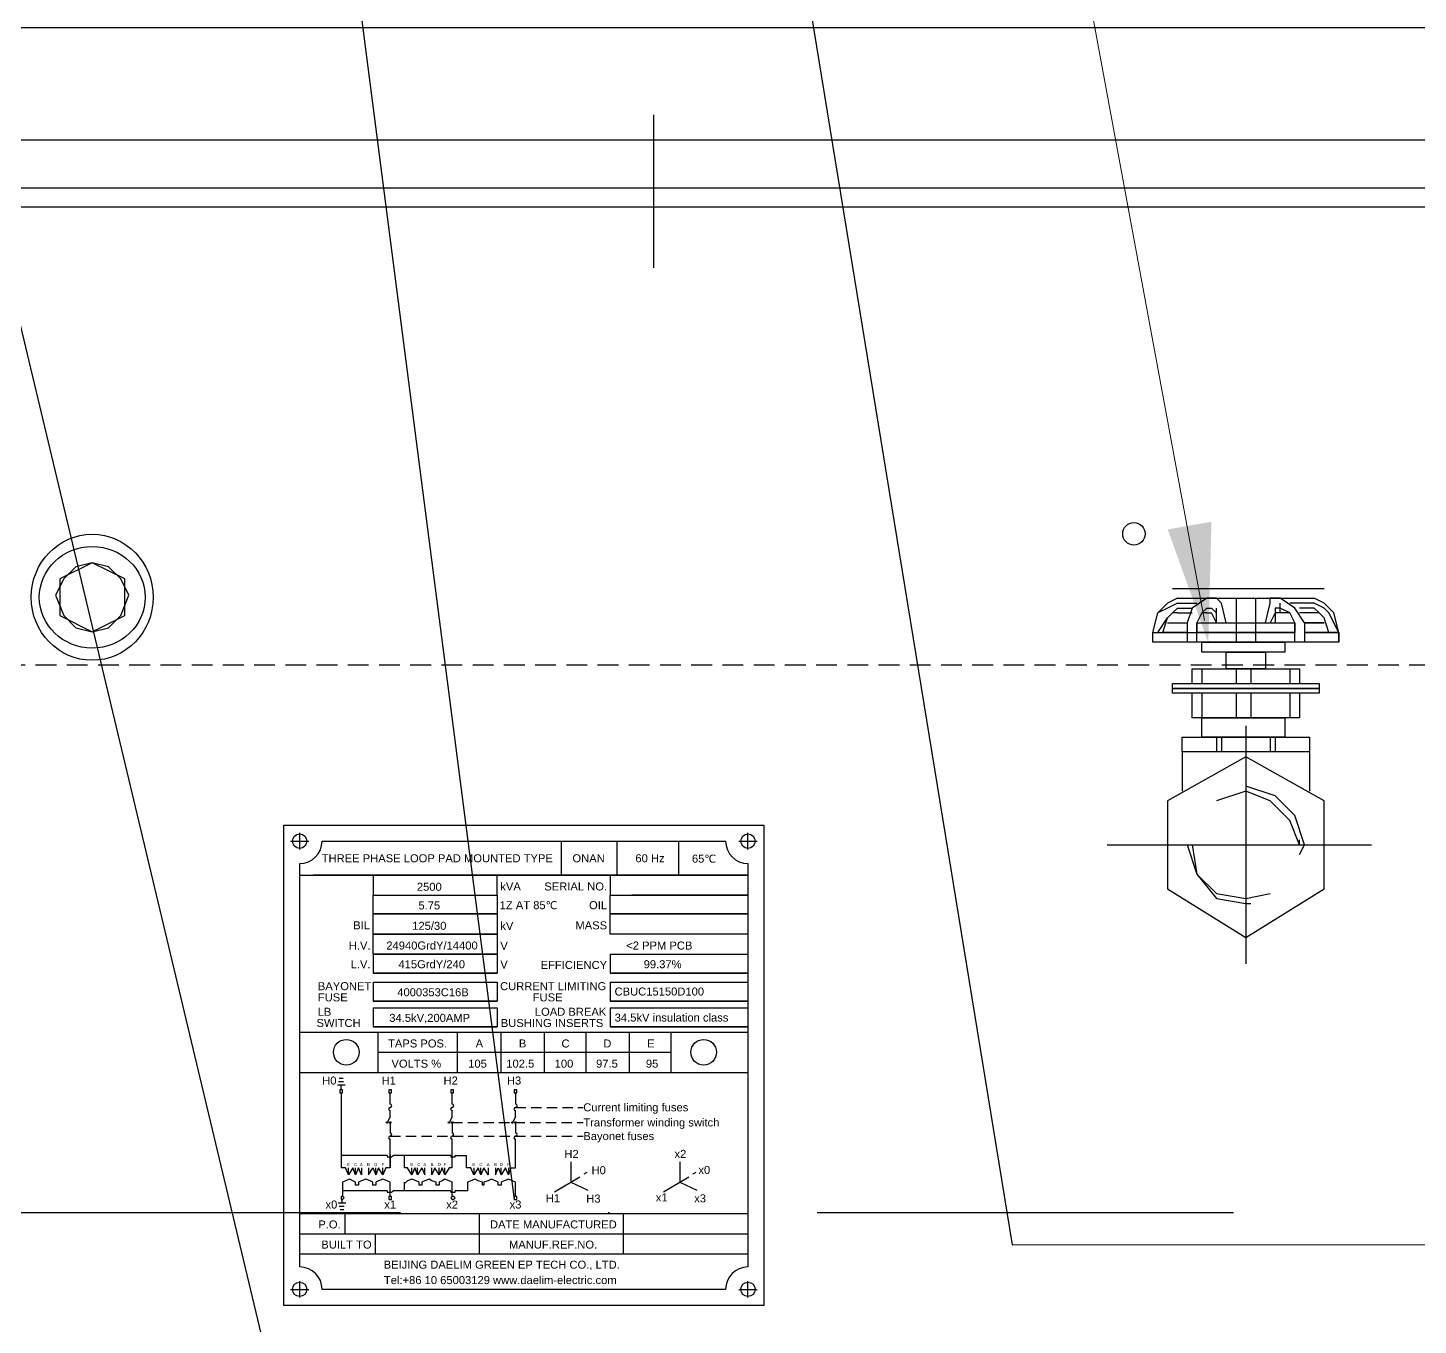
# Model space of a CAD drawing. Header units: millimetres. Extents: x 266108 to 276883, y -181835 to -175175.
# Drawn here: x 268340.6 to 268774.8, y -176672.8 to -176267.5 of the extents above; entities that cross this region are included whole.
import ezdxf
from ezdxf.enums import TextEntityAlignment as Align

# ---------------------------------------------------------------- set-up
doc = ezdxf.new("R2010")
doc.units = ezdxf.units.MM
doc.header["$LTSCALE"] = 13
for name, pattern in [('CENTER', [50.8, 31.75, -6.35, 6.35, -6.35]), ('CENTER2', [1.125, 0.75, -0.125, 0.125, -0.125]), ('CENTERX2', [101.6, 63.5, -12.7, 12.7, -12.7]), ('DASHDOT', [1, 0.5, -0.25, 0, -0.25]), ('DASHED', [0.75, 0.5, -0.25])]:
    doc.linetypes.add(name, pattern=pattern)
for name, color, linetype in [('1', 4, 'Continuous'), ('2', 3, 'Continuous'), ('3中心线层', 1, 'CENTER'), ('4虚线层', 6, 'DASHED'), ('粗实线', 4, 'Continuous')]:
    doc.layers.add(name, color=color, linetype=linetype)
for name, color, linetype, lineweight in [('2细实线', 3, 'Continuous', 20), ('标注、文本', 3, 'Continuous', 25), ('铁心', 3, 'Continuous', 0)]:
    doc.layers.add(name, color=color, linetype=linetype, lineweight=lineweight)
doc.styles.add('Arial_txtstyle_2.50_0_0', font='arial.ttf')
doc.styles.add('Note Text (ANSI)', font='arial.ttf')

# ---------------------------------------------------------------- blocks, each defined once
blk = doc.blocks.new('A$C27D37FBA')
at = {"layer": '1', "color": 1, "linetype": 'CENTERX2', "lineweight": -3, "ltscale": 0.1}
for p, q in [((43.28, 74.34), (43.28, 0)), ((0, 37.17), (86.57, 37.17))]:
    blk.add_line(p, q, dxfattribs=at)
at = {"layer": '粗实线', "lineweight": 30}
for points in [[(21.92, 114.15), (18.86, 112.62), (15.81, 109.57)], [(34.13, 114.15), (31.07, 114.15), (26.5, 111.1), (24.97, 106.52)], [(37.18, 106.52), (35.65, 112.62), (34.13, 114.15)], [(49.39, 106.52), (50.92, 112.62), (50.92, 114.15)], [(61.6, 106.52), (58.55, 111.1), (53.97, 114.15)], [(70.76, 109.57), (67.71, 112.62), (64.65, 114.15)], [(21.92, 112.62), (18.86, 111.1), (15.81, 109.57)], [(21.92, 111.1), (20.39, 109.57), (18.86, 108.04)], [(21.92, 109.57), (20.39, 109.57), (18.86, 108.04)], [(31.07, 111.1), (29.55, 109.57), (28.02, 106.52)], [(31.07, 109.57), (29.55, 109.57), (28.02, 106.52)], [(34.13, 106.52), (34.13, 109.57), (32.6, 111.1)], [(34.13, 106.52), (32.6, 109.57)], [(34.13, 109.57), (34.13, 111.1)], [(53.97, 111.1), (52.44, 111.1), (52.44, 109.57), (52.44, 106.52)], [(53.97, 109.57), (52.44, 109.57)], [(58.55, 106.52), (57.02, 109.57), (53.97, 111.1)], [(58.55, 106.52), (57.02, 109.57), (53.97, 109.57)], [(69.23, 109.57), (67.71, 111.1), (64.65, 112.62)], [(67.71, 108.04), (66.18, 109.57), (64.65, 111.1)], [(67.71, 108.04), (66.18, 109.57), (64.65, 109.57)], [(28.02, 100.41), (28.02, 106.52), (28.02, 103.46)], [(58.55, 100.41), (58.55, 106.52), (58.55, 103.46)], [(72.28, 103.46), (72.28, 100.41), (14.28, 100.41), (14.28, 103.46)], [(61.6, 103.46), (72.28, 103.46), (72.28, 100.41), (14.28, 100.41), (14.28, 103.46), (24.97, 103.46)], [(28.02, 103.46), (58.55, 103.46)], [(26.5, 87.54), (26.5, 92.12), (60.07, 92.12), (60.07, 87.54)], [(60.07, 84.49), (60.07, 76.85), (26.5, 76.85), (26.5, 84.49)], [(60.07, 37.17), (57.02, 44.8), (50.92, 50.91), (43.28, 53.96), (34.13, 50.91)], [(60.07, 34.12), (61.6, 37.17), (58.55, 46.33), (52.44, 52.43), (43.28, 55.49)], [(24.97, 37.17), (28.02, 28.01), (34.13, 20.38), (43.28, 18.85), (44.81, 18.85)], [(26.5, 37.17), (28.02, 28.01), (34.13, 21.91), (43.28, 20.38), (50.92, 21.91)], [(60.07, 37.17), (60.07, 38.7)]]:
    blk.add_lwpolyline(points, dxfattribs=at)
for points in [[(55.5, 100.41), (55.5, 97.36), (29.55, 97.36), (29.55, 100.41)], [(49.39, 97.36), (49.39, 92.12), (37.18, 92.12), (37.18, 97.36)], [(66.18, 87.54), (66.18, 86.01), (20.39, 86.01), (20.39, 87.54)], [(66.18, 86.01), (66.18, 84.49), (20.39, 84.49), (20.39, 86.01)], [(55.5, 76.85), (55.5, 70.75), (29.55, 70.75), (29.55, 76.85)], [(63.13, 70.75), (63.13, 66.17), (23.44, 66.17), (23.44, 70.75)], [(18.86, 50.91), (18.86, 23.43), (43.28, 8.17), (67.71, 23.43), (67.71, 50.91), (43.28, 64.64)]]:
    blk.add_lwpolyline(points, close=True, dxfattribs=at)
for points in [[(20.39, 117.2), (20.39, 117.2), (67.71, 117.2), (67.71, 117.2)], [(21.92, 114.15), (21.92, 114.15), (64.65, 114.15), (64.65, 114.15)], [(40.23, 114.15), (40.23, 114.15), (40.23, 100.41), (40.23, 100.41)], [(46.34, 114.15), (46.34, 114.15), (46.34, 100.41), (46.34, 100.41)], [(53.97, 114.15), (53.97, 114.15), (50.92, 114.15), (50.92, 114.15)], [(50.92, 112.62), (50.92, 112.62), (50.92, 114.15), (50.92, 114.15)], [(14.28, 103.46), (14.28, 103.46), (15.81, 109.57), (15.81, 109.57)], [(14.28, 103.46), (14.28, 103.46), (15.81, 109.57), (15.81, 109.57)], [(21.92, 112.62), (21.92, 112.62), (28.02, 112.62), (28.02, 112.62)], [(21.92, 111.1), (21.92, 111.1), (26.5, 111.1), (26.5, 111.1)], [(21.92, 109.57), (21.92, 109.57), (26.5, 109.57), (26.5, 109.57)], [(31.07, 111.1), (31.07, 111.1), (32.6, 111.1), (32.6, 111.1)], [(31.07, 109.57), (31.07, 109.57), (32.6, 109.57), (32.6, 109.57)], [(52.44, 109.57), (52.44, 109.57), (50.92, 106.52), (50.92, 106.52)], [(53.97, 111.1), (53.97, 111.1), (53.97, 112.62), (53.97, 112.62)], [(53.97, 109.57), (53.97, 109.57), (53.97, 111.1), (53.97, 111.1)], [(64.65, 112.62), (64.65, 112.62), (57.02, 112.62), (57.02, 112.62)], [(64.65, 111.1), (64.65, 111.1), (60.07, 111.1), (60.07, 111.1)], [(64.65, 109.57), (64.65, 109.57), (60.07, 109.57), (60.07, 109.57)], [(72.28, 103.46), (72.28, 103.46), (69.23, 109.57), (69.23, 109.57)], [(72.28, 103.46), (72.28, 103.46), (70.76, 109.57), (70.76, 109.57)], [(15.81, 103.46), (15.81, 103.46), (18.86, 108.04), (18.86, 108.04)], [(17.34, 103.46), (17.34, 103.46), (18.86, 108.04), (18.86, 108.04)], [(18.86, 106.52), (18.86, 106.52), (24.97, 106.52), (24.97, 106.52)], [(24.97, 106.52), (24.97, 106.52), (24.97, 100.41), (24.97, 100.41)], [(28.02, 106.52), (28.02, 106.52), (58.55, 106.52), (58.55, 106.52)], [(61.6, 106.52), (61.6, 106.52), (67.71, 106.52), (67.71, 106.52)], [(67.71, 106.52), (67.71, 106.52), (61.6, 106.52), (61.6, 106.52)], [(61.6, 106.52), (61.6, 106.52), (61.6, 100.41), (61.6, 100.41)], [(69.23, 103.46), (69.23, 103.46), (67.71, 108.04), (67.71, 108.04)], [(69.23, 103.46), (69.23, 103.46), (67.71, 108.04), (67.71, 108.04)], [(24.97, 103.46), (24.97, 103.46), (17.34, 103.46), (17.34, 103.46)], [(24.97, 103.46), (24.97, 103.46), (28.02, 103.46), (28.02, 103.46)], [(58.55, 103.46), (58.55, 103.46), (28.02, 103.46), (28.02, 103.46)], [(72.28, 103.46), (72.28, 103.46), (61.6, 103.46), (61.6, 103.46)], [(61.6, 103.46), (61.6, 103.46), (69.23, 103.46), (69.23, 103.46)], [(72.28, 100.41), (72.28, 100.41), (72.28, 103.46), (72.28, 103.46)], [(29.55, 92.12), (29.55, 92.12), (29.55, 87.54), (29.55, 87.54)], [(40.23, 92.12), (40.23, 92.12), (40.23, 87.54), (40.23, 87.54)], [(44.81, 92.12), (44.81, 92.12), (44.81, 87.54), (44.81, 87.54)], [(57.02, 92.12), (57.02, 92.12), (57.02, 87.54), (57.02, 87.54)], [(29.55, 84.49), (29.55, 84.49), (29.55, 76.85), (29.55, 76.85)], [(40.23, 84.49), (40.23, 84.49), (40.23, 76.85), (40.23, 76.85)], [(44.81, 84.49), (44.81, 84.49), (44.81, 76.85), (44.81, 76.85)], [(57.02, 84.49), (57.02, 84.49), (57.02, 76.85), (57.02, 76.85)], [(34.13, 70.75), (34.13, 70.75), (34.13, 66.17), (34.13, 66.17)], [(35.65, 70.75), (35.65, 70.75), (35.65, 66.17), (35.65, 66.17)], [(50.92, 70.75), (50.92, 70.75), (50.92, 66.17), (50.92, 66.17)], [(52.44, 70.75), (52.44, 70.75), (52.44, 66.17), (52.44, 66.17)], [(23.44, 66.17), (23.44, 66.17), (23.44, 53.96), (23.44, 53.96)], [(63.13, 66.17), (63.13, 66.17), (63.13, 53.96), (63.13, 53.96)]]:
    blk.add_open_spline(points, degree=3, dxfattribs=at)
blk = doc.blocks.new('A$C26053823')
at = {"layer": '2'}
for p, q in [((21.32, 29.37), (20.45, 27.86)), ((21.32, 27.39), (21.32, 24.39)), ((40.67, 29.37), (39.8, 27.86)), ((40.67, 27.39), (40.67, 24.39)), ((60.47, 29.37), (59.6, 27.86)), ((60.47, 27.39), (60.47, 24.39))]:
    blk.add_line(p, q, dxfattribs=at)
at = {"layer": '2', "linetype": 'Continuous'}
for p, q in [((25.82, 13.52), (25.82, 17.32)), ((41.57, 17.32), (45.17, 17.32)), ((45.17, 13.52), (45.17, 17.32))]:
    blk.add_line(p, q, dxfattribs=at)
for points in [[(6.47, 37.37), (6.47, 37.82), (6.02, 37.82), (5.57, 37.82), (5.57, 37.37), (5.57, 36.92), (6.02, 36.92), (6.47, 36.92), (6.47, 37.37)], [(6.02, 36.92), (6.02, 13.52)], [(6.02, 36.92), (6.02, 13.52)], [(21.77, 37.37), (21.77, 37.82), (21.32, 37.82), (20.87, 37.82), (20.87, 37.37), (20.87, 36.92), (21.32, 36.92), (21.77, 36.92), (21.77, 37.37)], [(21.32, 33.37), (21.32, 36.92)], [(41.12, 37.37), (41.12, 37.82), (40.67, 37.82), (40.22, 37.82), (40.22, 37.37), (40.22, 36.92), (40.67, 36.92), (41.12, 36.92), (41.12, 37.37)], [(40.67, 33.37), (40.67, 36.92)], [(60.92, 37.37), (60.92, 37.82), (60.47, 37.82), (60.02, 37.82), (60.02, 37.37), (60.02, 36.92), (60.47, 36.92), (60.92, 36.92), (60.92, 37.37)], [(60.47, 36.92), (60.47, 33.37)], [(21.32, 29.37), (21.32, 31.37)], [(40.67, 29.37), (40.67, 31.37)], [(60.47, 29.37), (60.47, 31.37)], [(21.32, 13.52), (21.32, 22.39)], [(40.67, 13.52), (40.67, 22.39)], [(60.47, 13.52), (60.47, 22.39)], [(21.32, 13.52), (21.32, 17.57), (21.32, 13.52)], [(20.42, 17.32), (6.02, 17.32)], [(10.52, 11.27), (9.62, 13.52), (8.27, 11.27), (7.37, 13.52), (6.02, 13.52)], [(8.27, 11.27), (8.27, 13.52)], [(12.32, 13.52), (12.32, 11.27), (11.42, 13.52), (10.52, 11.27), (10.52, 13.52)], [(14.57, 13.52), (14.57, 11.27), (15.92, 13.52), (16.82, 11.27), (16.82, 13.52)], [(17.72, 13.52), (16.82, 11.27)], [(19.07, 11.27), (17.72, 13.52)], [(21.32, 13.52), (19.97, 13.52), (19.07, 11.27), (19.07, 13.52)], [(20.42, 17.32), (20.42, 16.87), (21.32, 16.87), (21.77, 16.87), (22.22, 17.32)], [(40.22, 17.32), (22.22, 17.32)], [(28.07, 11.27), (26.72, 13.52), (25.82, 13.52)], [(31.22, 13.52), (29.87, 11.27), (28.97, 13.52), (28.07, 11.27), (28.07, 13.52)], [(29.87, 11.27), (29.87, 13.52)], [(31.22, 13.52), (32.12, 11.27)], [(32.12, 11.27), (32.12, 13.52)], [(40.67, 13.52), (39.77, 13.52), (38.42, 11.27), (37.52, 13.52), (36.62, 11.27), (35.27, 13.52), (34.37, 11.27), (34.37, 13.52)], [(36.62, 11.27), (36.62, 13.52)], [(38.42, 11.27), (38.42, 13.52)], [(40.22, 17.32), (40.22, 16.87), (40.67, 16.87), (41.57, 16.87), (41.57, 17.32)], [(47.42, 13.52), (47.42, 11.27), (46.52, 13.52), (45.17, 13.52)], [(51.92, 13.52), (51.92, 11.27), (50.57, 13.52), (49.67, 11.27), (48.77, 13.52), (47.42, 11.27)], [(49.67, 11.27), (49.67, 13.52)], [(54.17, 13.52), (54.17, 11.27), (55.07, 13.52), (55.97, 11.27), (55.97, 13.52)], [(57.32, 13.52), (55.97, 11.27)], [(58.22, 13.52), (58.22, 11.27), (57.32, 13.52)], [(58.22, 11.27), (59.12, 13.52), (60.47, 13.52)], [(77.74, 15.35), (77.74, 9.05), (83.02, 6.56)], [(111.78, 15.35), (111.79, 9.05), (117.07, 6.56)], [(10.52, 9.02), (9.62, 9.47), (8.72, 9.92), (7.37, 9.47), (6.47, 9.02)], [(6.47, 9.02), (6.47, 4.52)], [(10.52, 8.12), (10.52, 9.02)], [(15.92, 9.02), (15.02, 9.47), (13.67, 9.92), (12.32, 9.47), (11.42, 9.02)], [(11.42, 9.02), (11.42, 8.12)], [(15.92, 8.12), (15.92, 9.02)], [(21.32, 9.02), (20.42, 9.47), (19.07, 9.92), (17.72, 9.47), (16.82, 9.02)], [(16.82, 9.02), (16.82, 8.12)], [(21.32, 4.52), (21.32, 9.02)], [(30.32, 9.02), (29.42, 9.47), (28.07, 9.92), (26.72, 9.47), (25.82, 8.57)], [(25.82, 6.32), (25.82, 9.02)], [(30.32, 8.12), (30.32, 9.02)], [(35.72, 9.02), (34.37, 9.47), (33.47, 9.92), (32.12, 9.47), (31.22, 9.02)], [(31.22, 9.02), (31.22, 8.12)], [(35.72, 8.12), (35.72, 9.02)], [(40.67, 9.02), (39.77, 9.47), (38.42, 9.92), (37.52, 9.47), (36.62, 9.02)], [(36.62, 9.02), (36.62, 8.12)], [(40.67, 4.52), (40.67, 9.02)], [(40.67, 9.02), (40.67, 9.02)], [(50.12, 9.02), (48.77, 9.47), (47.87, 9.92), (46.52, 9.47), (45.62, 9.02)], [(45.62, 6.32), (45.62, 9.02)], [(50.12, 8.12), (50.12, 9.02)], [(55.07, 9.02), (54.17, 9.47), (52.82, 9.92), (51.92, 9.47), (50.57, 9.02)], [(50.57, 9.02), (50.57, 8.12)], [(55.07, 8.12), (55.07, 9.02)], [(60.47, 9.02), (59.57, 9.47), (58.22, 9.92), (56.87, 9.47), (55.97, 9.02)], [(55.97, 9.02), (55.97, 8.12)], [(60.47, 4.52), (60.47, 9.02)], [(60.47, 9.02), (60.47, 9.02)], [(72.65, 5.99), (77.74, 9.05), (77.74, 9.05)], [(106.7, 5.99), (111.79, 9.05), (111.79, 9.05)], [(6.92, 4.07), (6.47, 4.52), (6.47, 4.52), (6.02, 4.52), (6.02, 4.07), (6.02, 3.62), (6.47, 3.62), (6.47, 3.62), (6.92, 4.07)], [(20.42, 6.32), (6.47, 6.32)], [(11.42, 8.12), (10.52, 8.12)], [(16.82, 8.12), (15.92, 8.12)], [(20.42, 6.32), (20.42, 5.87), (21.32, 5.87), (21.77, 5.87), (22.22, 6.32)], [(21.77, 4.07), (21.77, 4.52), (21.32, 4.52), (20.87, 4.52), (20.87, 4.07), (20.87, 3.62), (21.32, 3.62), (21.77, 3.62), (21.77, 4.07)], [(40.22, 6.32), (22.22, 6.32)], [(31.22, 8.12), (30.32, 8.12)], [(36.62, 8.12), (35.72, 8.12)], [(40.22, 6.32), (40.22, 5.87), (40.67, 5.87), (41.57, 5.87), (41.57, 6.32)], [(41.57, 4.07), (41.12, 4.52), (40.67, 4.52), (40.67, 4.52), (40.22, 4.07), (40.67, 3.62), (40.67, 3.62), (41.12, 3.62), (41.57, 4.07)], [(45.62, 6.32), (41.57, 6.32)], [(50.57, 8.12), (50.12, 8.12)], [(55.97, 8.12), (55.07, 8.12)], [(60.92, 4.07), (60.92, 4.52), (60.47, 4.52), (60.02, 4.52), (60.02, 4.07), (60.02, 3.62), (60.47, 3.62), (60.92, 3.62), (60.92, 4.07)]]:
    blk.add_lwpolyline(points, dxfattribs=at)
at = {"layer": '2'}
for centre in [(20.32, 27.64), (21.32, 27.64), (39.67, 27.64), (40.67, 27.64), (59.47, 27.64), (60.47, 27.64)]:
    blk.add_circle(centre, 0.25, dxfattribs=at)
for centre, start, end in [((21.32, 31.87), 90, 270), ((21.32, 32.87), 270, 90), ((40.67, 31.87), 90, 270), ((40.67, 32.87), 270, 90), ((60.47, 31.87), 90, 270), ((60.47, 32.87), 270, 90), ((21.32, 22.89), 90, 270), ((21.32, 23.89), 270, 90), ((40.67, 22.89), 90, 270), ((40.67, 23.89), 270, 90), ((60.47, 22.89), 90, 270), ((60.47, 23.89), 270, 90)]:
    blk.add_arc(centre, 0.5, start, end, dxfattribs=at)
at = {"layer": '4虚线层', "ltscale": 0.5}
for p, q in [((60.47, 32.37), (81.62, 32.37)), ((40.67, 27.64), (81.62, 27.64)), ((21.32, 23.39), (81.62, 23.39))]:
    blk.add_line(p, q, dxfattribs=at)
for points in [[(77.74, 9.05), (82.83, 12.11)], [(111.79, 9.05), (116.88, 12.11)]]:
    blk.add_lwpolyline(points, dxfattribs=at)
at = {"layer": '标注、文本'}
for p, q in [((7.23, 39.34), (4.82, 39.34)), ((6.74, 40.34), (5.18, 40.34)), ((6.6, 41.43), (5.43, 41.43)), ((6.02, 37.82), (6.02, 39.34)), ((7.45, 2.44), (5.04, 2.44)), ((6.96, 1.44), (5.41, 1.44)), ((6.83, 0.35), (5.65, 0.35)), ((6.25, 3.62), (6.25, 2.44))]:
    blk.add_line(p, q, dxfattribs=at)
at = {"layer": '2', "style": 'Note Text (ANSI)'}
for s, p in [('H0', (4.55, 39.51)), ('H1', (23.1, 39.51)), ('H2', (42.45, 39.51)), ('H3', (62.25, 39.51)), ('Current limiting fuses', (114.42, 31.14)), ('Transformer winding switch', (124.13, 26.41)), ('Bayonet fuses', (103.76, 22.16)), ('H3', (87.01, 2.63)), ('x3', (119.95, 2.7))]:
    blk.add_text(s, height=2.5, dxfattribs=at).set_placement(p, align=Align.RIGHT)
for s, height, p in [('H2', 2.5, (77.95, 17.82)), ('x2', 2.5, (111.96, 17.87)), ('E', 1, (8.27, 14.52)), ('C', 1, (10.52, 14.52)), ('A', 1, (12.32, 14.52)), ('B', 1, (14.57, 14.52)), ('D', 1, (16.82, 14.52)), ('F', 1, (19.07, 14.52)), ('E', 1, (28.07, 14.52)), ('C', 1, (30.32, 14.52)), ('A', 1, (32.12, 14.52)), ('B', 1, (34.37, 14.52)), ('D', 1, (36.62, 14.52)), ('F', 1, (38.42, 14.52)), ('E', 1, (47.42, 14.52)), ('C', 1, (49.67, 14.52)), ('A', 1, (51.92, 14.52)), ('B', 1, (54.17, 14.52)), ('D', 1, (55.97, 14.52)), ('F', 1, (58.22, 14.52)), ('H0', 2.5, (86.44, 12.75)), ('x0', 2.5, (119.42, 12.82)), ('H1', 2.5, (72.14, 3.96)), ('x1', 2.5, (106.11, 4.22)), ('x0', 2.5, (2.96, 2.02)), ('x1', 2.5, (21.32, 2.02)), ('x2', 2.5, (40.67, 2.02)), ('x3', 2.5, (60.47, 2.02))]:
    blk.add_text(s, height=height, dxfattribs=at).set_placement(p, align=Align.MIDDLE)
blk = doc.blocks.new('A$C4C0C5C0B')
at = {"layer": '2', "linetype": 'Continuous'}
for p, q in [((102, 122.25), (145, 122.25)), ((102, 115.95), (102, 122.25)), ((145, 115.95), (102, 115.95)), ((102, 109.65), (145, 109.65)), ((27.95, 100.9), (66.65, 100.9)), ((66.65, 100.9), (66.65, 95.05)), ((145, 103.8), (102, 103.8)), ((102, 103.8), (145, 103.8)), ((102, 100.9), (145, 100.9)), ((145, 100.9), (145, 95.05)), ((66.65, 95.05), (27.95, 95.05)), ((27.95, 95.05), (66.65, 95.05)), ((27.95, 92.9), (66.65, 92.9)), ((66.65, 92.9), (66.65, 87.05)), ((145, 95.05), (102, 95.05)), ((102, 95.05), (145, 95.05)), ((102, 92.9), (145, 92.9)), ((66.65, 87.05), (27.95, 87.05)), ((27.95, 87.05), (66.65, 87.05)), ((145, 87.05), (102, 87.05)), ((102, 87.05), (145, 87.05))]:
    blk.add_line(p, q, dxfattribs=at)
at = {"layer": '2'}
for p, q in [((102, 109.65), (102, 103.8)), ((27.95, 100.9), (27.95, 95.05)), ((102, 100.9), (102, 95.05)), ((27.95, 92.9), (27.95, 87.05)), ((102, 92.9), (102, 87.05))]:
    blk.add_line(p, q, dxfattribs=at)
at = {"layer": '2', "linetype": 'Continuous'}
for points in [[(86.65, 145), (86.65, 134.4)], [(104, 145), (104, 134.4)], [(123.35, 145), (123.35, 134.4)], [(5, 134.4), (145, 134.4), (9.3, 134.4)], [(27.95, 134.4), (27.95, 128.1), (66.65, 128.1), (66.65, 134.4)], [(102, 134.4), (102, 128.1), (145, 128.1)], [(66.65, 122.25), (27.95, 122.25), (27.95, 128.1), (66.65, 128.1), (66.65, 122.25)], [(145, 122.25), (102, 122.25), (102, 128.1), (145, 128.1)], [(108.75, 128.1), (145, 128.1)], [(145, 128.1), (108.75, 128.1)], [(27.95, 115.95), (27.95, 122.25), (66.65, 122.25), (66.65, 115.95), (27.95, 115.95)], [(27.95, 109.65), (27.95, 115.95), (66.65, 115.95), (66.65, 109.65), (27.95, 109.65), (27.95, 103.8)], [(27.95, 109.65), (66.65, 109.65), (66.65, 103.8), (27.95, 103.8)], [(27.95, 103.8), (66.65, 103.8)], [(5, 85.35), (145, 85.35)], [(29.55, 72.75), (29.55, 85.35)], [(54.3, 72.75), (54.3, 85.35)], [(67.8, 85.35), (67.8, 72.75)], [(81.3, 85.35), (81.3, 72.75)], [(94.35, 85.35), (94.35, 72.75)], [(107.85, 85.35), (107.85, 72.75)], [(120.9, 85.35), (120.9, 72.75)], [(29.55, 79.05), (120.9, 79.05)], [(5, 72.75), (145, 72.75)], [(5, 28.65), (145, 28.65)], [(19.2, 22.35), (19.2, 28.65)], [(61.05, 28.65), (61.05, 22.35)], [(106.05, 28.65), (106.05, 16.05)], [(5, 22.35), (145, 22.35)], [(28.65, 16.05), (28.65, 22.35)], [(61.05, 22.35), (61.05, 16.05)], [(5, 16.05), (145, 16.05)]]:
    blk.add_lwpolyline(points, dxfattribs=at)
at = {"layer": '2'}
for centre in [(19.55, 79.05), (131.15, 79.05)]:
    blk.add_circle(centre, 4, dxfattribs=at)
at = {"layer": '3中心线层'}
for p, q in [((2.11, 145), (7.89, 145)), ((2.45, 145), (7.55, 145)), ((5.01, 142.43), (5.01, 147.57)), ((142.1, 145), (147.87, 145)), ((142.44, 145), (147.54, 145)), ((145, 142.43), (145, 147.57)), ((2.1, 5), (7.87, 5)), ((2.44, 5), (7.54, 5)), ((5, 2.43), (5, 7.57)), ((142.1, 5), (147.87, 5)), ((142.44, 5), (147.54, 5)), ((145, 2.43), (145, 7.57))]:
    blk.add_line(p, q, dxfattribs=at)
at = {"layer": '粗实线'}
blk.add_lwpolyline([(0, 150), (150, 150), (150, 0), (0, 0)], close=True, dxfattribs=at)
for points in [[(12, 145), (138, 145)], [(5, 12), (5, 138)], [(145, 138), (145, 12)], [(138, 5), (12, 5)]]:
    blk.add_lwpolyline(points, dxfattribs=at)
for centre in [(5, 145), (145, 145), (5, 5), (145, 5)]:
    blk.add_circle(centre, 2.25, dxfattribs=at)
for centre, start, end in [((5, 145), 270, 0), ((145, 145), 180, 270), ((5, 5), 0, 90), ((145, 5), 90, 180)]:
    blk.add_arc(centre, 7, start, end, dxfattribs=at)
at = {"layer": '标注、文本'}
blk.add_blockref('A$C26053823', (11.94, 29.47), dxfattribs=at)
at = {"layer": '2', "style": 'Note Text (ANSI)'}
for s, p in [('THREE PHASE LOOP PAD MOUNTED TYPE', (47.97, 139.65)), ('ONAN', (95.22, 139.65)), ('60 Hz', (114.41, 139.65)), ('2500', (45.48, 130.75)), ('5.75', (45.48, 124.9)), ('125/30', (45.48, 118.6)), ('kV', (69.69, 118.6)), ('V', (68.81, 112.3)), ('V', (68.81, 106.45))]:
    blk.add_text(s, height=2.5, dxfattribs=at).set_placement(p, align=Align.MIDDLE)
for s, p in [('65℃', (127.49, 138.28)), ('BEIJING DAELIM GREEN EP TECH CO., LTD. ', (31.23, 11.46)), (' Tel:+86 10 65003129 www.daelim-electric.com', (30.33, 6.64))]:
    blk.add_text(s, height=2.5, dxfattribs=at).set_placement(p)
for s, p in [('kVA', (74.06, 129.6)), ('SERIAL NO.', (101, 129.6)), ('1Z AT 85℃', (85.51, 123.75)), ('OIL', (101, 123.75)), ('BIL', (26.95, 117.45)), ('MASS', (101, 117.45)), ('H.V.', (27.12, 111.15)), ('24940GrdY/14400', (60.59, 111.15)), ('<2 PPM PCB', (127.64, 111.15)), ('L.V.', (27.12, 105.3)), ('415GrdY/240', (56.62, 105.3)), ('EFFICIENCY', (101, 105.08)), ('BAYONET', (27.36, 98.45)), ('  CURRENT LIMITING', (100.75, 98.45)), ('FUSE', (19.99, 94.95)), ('4000353C16B', (57.8, 96.55)), ('FUSE', (87.1, 94.95)), ('LB', (14.88, 90.45)), ('LOAD BREAK', (100.75, 90.45)), ('SWITCH', (24.03, 86.95)), ('34.5kV,200AMP', (58.22, 88.55)), ('BUSHING INSERTS', (99.81, 86.95)), ('TAPS POS.', (51.03, 80.55)), ('A', (62.28, 80.55)), ('B', (75.78, 80.55)), ('C', (89.28, 80.55)), ('D', (102.33, 80.55)), ('E', (115.83, 80.55)), ('VOLTS %%%', (49.18, 74.25)), ('105', (63.45, 74.25)), ('102.5', (78.26, 74.25)), ('100', (90.45, 74.25)), ('97.5', (104.35, 74.25)), ('95', (117, 74.25))]:
    blk.add_text(s, height=2.5, dxfattribs=at).set_placement(p, align=Align.RIGHT)
at = {"layer": '2', "linetype": 'Continuous'}
for s, style, p in [('99.37%%%', 'Arial_txtstyle_2.50_0_0', (124.26, 105.3)), ('CBUC15150D100', 'Arial_txtstyle_2.50_0_0', (131.28, 96.78)), ('34.5kV insulation class', 'Arial_txtstyle_2.50_0_0', (138.89, 88.65)), ('P.O.', 'Note Text (ANSI)', (17.8, 24.03)), ('DATE MANUFACTURED', 'Arial_txtstyle_2.50_0_0', (104.01, 24.03)), ('BUILT TO', 'Arial_txtstyle_2.50_0_0', (27.47, 17.73)), ('MANUF.REF.NO.', 'Note Text (ANSI)', (97.91, 17.73))]:
    blk.add_text(s, height=2.5, dxfattribs=dict(at, style=style)).set_placement(p, align=Align.RIGHT)
blk = doc.blocks.new('A$C3970166B')
at = {"layer": '标注、文本', "color": 4, "lineweight": 30}
for points in [[(20.32, 13.55), (18.63, 16.93), (16.09, 19.47), (12.7, 20.32), (9.31, 19.47), (6.77, 16.93), (5.08, 13.55), (6.77, 9.31), (9.31, 6.77), (12.7, 5.93), (16.09, 6.77), (18.63, 9.31)], [(19.47, 16.93), (12.7, 20.32), (5.93, 16.93), (5.93, 9.31), (12.7, 5.93), (19.47, 9.31)]]:
    blk.add_lwpolyline(points, close=True, dxfattribs=at)
for major_axis, ratio in [((0, 13.12), 0.967742), ((-11.01, 0), 0.961538)]:
    blk.add_ellipse((12.7, 13.12), major_axis=major_axis, ratio=ratio, start_param=0, end_param=6.283185, dxfattribs=at)

msp = doc.modelspace()

# ---------------------------------------------------------------- hatches: boundary and pattern name
at = {"layer": '铁心'}
msp.add_hatch(color=256, dxfattribs=at).paths.add_polyline_path([(268696.57, -176424.187), (268709.232, -176459.572), (268710.215, -176421.781)])

# ---------------------------------------------------------------- linework, layer by layer
at = {"layer": '2', "linetype": 'DASHDOT', "ltscale": 20}
msp.add_line((268066.897, -176637.551), (272889.429, -176637.551), dxfattribs=at)
at = {"layer": '2细实线', "linetype": 'ByBlock'}
msp.add_line((268647.938, -176647.606), (268841.509, -176647.606), dxfattribs=at)
at = {"layer": '3中心线层', "linetype": 'CENTER2', "lineweight": -3, "ltscale": 10}
msp.add_line((268536.002, -176294.643), (268536.002, -176342.438), dxfattribs=at)
at = {"layer": '4虚线层'}
msp.add_line((269071.002, -176466.556), (267601.002, -176466.556), dxfattribs=at)
at = {"layer": '标注、文本'}
for p, q in [((268242.207, -175958.423), (268451.378, -176834.631)), ((268405.207, -175958.423), (268492.432, -176633.466)), ((268535.237, -175956.425), (268647.938, -176647.606))]:
    msp.add_line(p, q, dxfattribs=at)
at = {"layer": '粗实线', "lineweight": 30}
for p, q in [((269201.002, -176267.556), (267471.002, -176267.556)), ((269201.002, -176302.556), (267471.002, -176302.556)), ((269201.002, -176317.556), (267471.002, -176317.556)), ((269195.002, -176323.556), (267477.002, -176323.556))]:
    msp.add_line(p, q, dxfattribs=at)
msp.add_circle((268686.002, -176425.556), 3.5, dxfattribs=at)
at = {"layer": '铁心'}
msp.add_lwpolyline([(268708.009, -176452.633), (268643.528, -176103.5), (268643.528, -176103.5)], dxfattribs=at)

# ---------------------------------------------------------------- block references
at = {"layer": '标注、文本', "xscale": 1.5, "yscale": 1.5, "zscale": 1.5}
msp.add_blockref('A$C3970166B', (268341.629, -176465.063), dxfattribs=at)
at = {"layer": '标注、文本'}
for name, p in [('A$C27D37FBA', (268677.67, -176559.859)), ('A$C4C0C5C0B', (268420.474, -176666.556))]:
    msp.add_blockref(name, p, dxfattribs=at)

doc.saveas('drawing.dxf')
